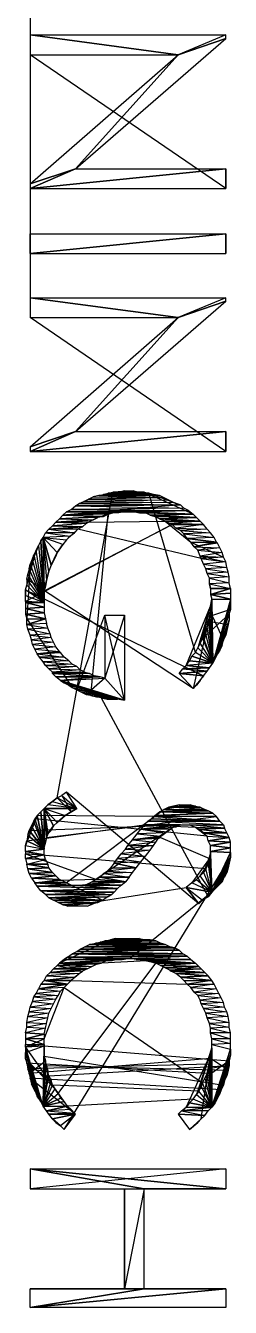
# Model space of a CAD drawing. Header units: metres. Extents: x 0 to 805, y 0 to 1107.
# Drawn here: x 793.4 to 804.6, y 869.9 to 939.8 of the extents above; entities that cross this region are included whole.
import ezdxf

# ---------------------------------------------------------------- set-up
doc = ezdxf.new("R2010")
doc.units = ezdxf.units.M
doc.layers.add('GUIDES', color=8, linetype='Continuous')
doc.layers.add('ROADS', color=7, linetype='Continuous')

msp = doc.modelspace()

# ---------------------------------------------------------------- linework, layer by layer
at = {"layer": 'GUIDES'}
for points in [[(804.347, 939.341), (801.744, 938.262), (793.679, 939.341), (804.347, 939.341)], [(801.744, 938.262), (793.679, 939.341), (793.679, 938.262), (801.744, 938.262)], [(804.347, 939.151), (801.744, 938.262), (796.156, 932.039), (804.347, 939.151)], [(804.347, 939.151), (804.347, 939.341), (801.744, 938.262), (804.347, 939.151)], [(801.744, 938.262), (796.156, 932.039), (793.679, 931.213), (801.744, 938.262)], [(804.347, 930.959), (804.347, 932.039), (793.679, 930.959), (804.347, 930.959)], [(804.347, 932.039), (793.679, 930.959), (796.156, 932.039), (804.347, 932.039)], [(793.679, 930.959), (796.156, 932.039), (793.679, 931.213), (793.679, 930.959)], [(804.347, 927.403), (804.347, 928.483), (793.679, 927.403), (804.347, 927.403)], [(804.347, 928.483), (793.679, 927.403), (793.679, 928.483), (804.347, 928.483)], [(804.347, 924.99), (801.744, 923.911), (793.679, 924.99), (804.347, 924.99)], [(801.744, 923.911), (793.679, 924.99), (793.679, 923.911), (801.744, 923.911)], [(804.347, 924.8), (801.744, 923.911), (796.156, 917.688), (804.347, 924.8)], [(804.347, 924.8), (804.347, 924.99), (801.744, 923.911), (804.347, 924.8)], [(801.744, 923.911), (796.156, 917.688), (793.679, 916.862), (801.744, 923.911)], [(804.347, 916.608), (804.347, 917.688), (793.679, 916.608), (804.347, 916.608)], [(804.347, 917.688), (793.679, 916.608), (796.156, 917.688), (804.347, 917.688)], [(793.679, 916.608), (796.156, 917.688), (793.679, 916.862), (793.679, 916.608)], [(796.854, 914.005), (801.236, 913.941), (796.6, 913.878), (796.854, 914.005)], [(801.236, 913.941), (796.6, 913.878), (801.49, 913.814), (801.236, 913.941)], [(797.108, 914.132), (800.982, 914.068), (796.854, 914.005), (797.108, 914.132)], [(800.982, 914.068), (796.854, 914.005), (801.236, 913.941), (800.982, 914.068)], [(797.426, 914.195), (797.108, 914.132), (800.982, 914.068), (797.426, 914.195)], [(797.68, 914.259), (800.728, 914.195), (797.426, 914.195), (797.68, 914.259)], [(800.728, 914.195), (797.426, 914.195), (800.982, 914.068), (800.728, 914.195)], [(797.934, 914.322), (800.41, 914.259), (797.68, 914.259), (797.934, 914.322)], [(800.41, 914.259), (797.68, 914.259), (800.728, 914.195), (800.41, 914.259)], [(799.902, 914.386), (800.156, 914.322), (797.934, 914.322), (799.902, 914.386)], [(799.585, 914.386), (799.902, 914.386), (797.934, 914.322), (799.585, 914.386)], [(798.188, 914.386), (799.585, 914.386), (797.934, 914.322), (798.188, 914.386)], [(800.156, 914.322), (797.934, 914.322), (800.41, 914.259), (800.156, 914.322)], [(798.505, 914.386), (799.585, 914.386), (798.823, 914.449), (798.505, 914.386)], [(799.585, 914.386), (798.823, 914.449), (799.331, 914.449), (799.585, 914.386)], [(798.188, 913.243), (798.759, 913.306), (795.457, 913.116), (798.188, 913.243)], [(798.759, 913.306), (795.648, 913.306), (795.457, 913.116), (798.759, 913.306)], [(798.188, 913.243), (797.934, 913.179), (795.457, 913.116), (798.188, 913.243)], [(795.902, 913.433), (802.315, 913.37), (795.648, 913.306), (795.902, 913.433)], [(795.648, 913.306), (799.394, 913.306), (802.315, 913.37), (795.648, 913.306)], [(796.156, 913.624), (802.061, 913.497), (795.902, 913.433), (796.156, 913.624)], [(802.061, 913.497), (795.902, 913.433), (802.315, 913.37), (802.061, 913.497)], [(796.346, 913.751), (801.744, 913.687), (796.156, 913.624), (796.346, 913.751)], [(801.871, 913.687), (796.156, 913.624), (802.061, 913.497), (801.871, 913.687)], [(801.744, 913.687), (801.871, 913.687), (796.156, 913.624), (801.744, 913.687)], [(796.6, 913.878), (801.49, 913.814), (796.346, 913.751), (796.6, 913.878)], [(801.49, 913.814), (796.346, 913.751), (801.744, 913.687), (801.49, 913.814)], [(798.505, 913.243), (798.188, 913.243), (798.759, 913.306), (798.505, 913.243)], [(799.394, 913.306), (802.315, 913.37), (802.569, 913.179), (799.394, 913.306)], [(799.648, 913.243), (799.966, 913.243), (799.394, 913.306), (799.648, 913.243)], [(799.966, 913.243), (799.394, 913.306), (802.569, 913.179), (799.966, 913.243)], [(799.966, 913.243), (802.569, 913.179), (800.22, 913.116), (799.966, 913.243)], [(794.695, 912.354), (796.537, 912.481), (794.886, 912.544), (794.695, 912.354)], [(795.076, 912.735), (796.727, 912.671), (794.886, 912.544), (795.076, 912.735)], [(796.727, 912.671), (794.886, 912.544), (796.537, 912.481), (796.727, 912.671)], [(795.267, 912.925), (797.108, 912.862), (795.076, 912.735), (795.267, 912.925)], [(797.108, 912.862), (796.854, 912.735), (795.076, 912.735), (797.108, 912.862)], [(796.854, 912.735), (795.076, 912.735), (796.727, 912.671), (796.854, 912.735)], [(795.267, 912.925), (797.68, 913.052), (795.457, 913.116), (795.267, 912.925)], [(797.362, 912.989), (795.267, 912.925), (797.68, 913.052), (797.362, 912.989)], [(797.362, 912.989), (795.267, 912.925), (797.108, 912.862), (797.362, 912.989)], [(797.934, 913.179), (795.457, 913.116), (797.68, 913.052), (797.934, 913.179)], [(802.76, 912.989), (800.22, 913.116), (802.569, 913.179), (802.76, 912.989)], [(800.474, 913.052), (802.76, 912.989), (800.22, 913.116), (800.474, 913.052)], [(800.474, 913.052), (802.76, 912.989), (800.728, 912.925), (800.474, 913.052)], [(802.76, 912.989), (800.728, 912.925), (802.95, 912.798), (802.76, 912.989)], [(800.728, 912.925), (801.045, 912.798), (802.95, 912.798), (800.728, 912.925)], [(801.045, 912.798), (802.95, 912.798), (801.299, 912.671), (801.045, 912.798)], [(802.95, 912.798), (801.299, 912.671), (803.141, 912.608), (802.95, 912.798)], [(801.299, 912.671), (801.426, 912.608), (803.141, 912.608), (801.299, 912.671)], [(801.426, 912.608), (803.141, 912.608), (801.617, 912.417), (801.426, 912.608)], [(803.141, 912.608), (801.617, 912.417), (803.331, 912.354), (803.141, 912.608)], [(794.441, 908.353), (794.251, 911.719), (794.378, 911.909), (794.441, 908.353)], [(794.505, 912.163), (795.838, 911.973), (794.378, 911.909), (794.505, 912.163)], [(795.838, 911.973), (794.378, 911.909), (795.648, 911.782), (795.838, 911.973)], [(795.648, 911.782), (795.457, 911.528), (794.378, 911.909), (795.648, 911.782)], [(795.457, 911.528), (794.378, 911.909), (795.14, 911.084), (795.457, 911.528)], [(794.378, 911.909), (795.14, 911.084), (794.822, 910.385), (794.378, 911.909)], [(794.822, 910.385), (794.695, 910.068), (794.378, 911.909), (794.822, 910.385)], [(794.695, 910.068), (794.378, 911.909), (794.568, 909.56), (794.695, 910.068)], [(794.378, 911.909), (794.568, 909.56), (794.441, 908.988), (794.378, 911.909)], [(794.378, 911.909), (794.441, 908.988), (794.441, 908.353), (794.378, 911.909)], [(794.695, 912.354), (796.092, 912.163), (794.505, 912.163), (794.695, 912.354)], [(796.092, 912.163), (794.505, 912.163), (795.838, 911.973), (796.092, 912.163)], [(796.283, 912.354), (794.695, 912.354), (796.537, 912.481), (796.283, 912.354)], [(796.283, 912.354), (794.695, 912.354), (796.092, 912.163), (796.283, 912.354)], [(801.617, 912.417), (803.331, 912.354), (801.871, 912.29), (801.617, 912.417)], [(803.331, 912.354), (801.871, 912.29), (803.522, 912.163), (803.331, 912.354)], [(801.871, 912.29), (803.522, 912.163), (802.061, 912.1), (801.871, 912.29)], [(803.522, 912.163), (802.061, 912.1), (803.712, 911.909), (803.522, 912.163)], [(802.061, 912.1), (803.712, 911.909), (802.252, 911.846), (802.061, 912.1)], [(803.712, 911.909), (802.252, 911.846), (803.839, 911.655), (803.712, 911.909)], [(802.252, 911.846), (802.442, 911.655), (803.839, 911.655), (802.252, 911.846)], [(793.87, 910.957), (794.441, 908.353), (793.997, 911.211), (793.87, 910.957)], [(794.441, 908.353), (793.997, 911.211), (794.124, 911.465), (794.441, 908.353)], [(794.124, 911.465), (794.441, 908.353), (794.251, 911.719), (794.124, 911.465)], [(795.457, 911.528), (795.33, 911.338), (795.14, 911.084), (795.457, 911.528)], [(802.442, 911.655), (803.839, 911.655), (802.633, 911.401), (802.442, 911.655)], [(803.839, 911.655), (803.903, 911.592), (802.633, 911.401), (803.839, 911.655)], [(803.903, 911.592), (802.633, 911.401), (804.03, 911.338), (803.903, 911.592)], [(802.633, 911.401), (804.03, 911.338), (802.823, 911.211), (802.633, 911.401)], [(804.03, 911.338), (802.823, 911.211), (804.157, 911.084), (804.03, 911.338)], [(802.823, 911.211), (804.157, 911.084), (802.95, 910.893), (802.823, 911.211)], [(794.441, 908.353), (793.616, 910.195), (793.679, 910.449), (794.441, 908.353)], [(793.679, 910.449), (794.441, 908.353), (793.806, 910.703), (793.679, 910.449)], [(794.441, 908.353), (793.806, 910.703), (793.87, 910.957), (794.441, 908.353)], [(795.14, 911.084), (795.076, 910.893), (794.822, 910.385), (795.14, 911.084)], [(795.076, 910.893), (794.949, 910.639), (794.822, 910.385), (795.076, 910.893)], [(804.157, 911.084), (802.95, 910.893), (804.22, 910.83), (804.157, 911.084)], [(802.95, 910.893), (804.22, 910.83), (803.014, 910.766), (802.95, 910.893)], [(804.22, 910.83), (803.014, 910.766), (804.347, 910.576), (804.22, 910.83)], [(803.014, 910.766), (804.347, 910.576), (803.141, 910.449), (803.014, 910.766)], [(804.347, 910.576), (803.141, 910.449), (804.411, 910.258), (804.347, 910.576)], [(803.141, 910.449), (804.411, 910.258), (803.268, 910.195), (803.141, 910.449)], [(794.441, 908.353), (793.489, 909.623), (793.552, 909.877), (794.441, 908.353)], [(793.552, 909.877), (794.441, 908.353), (793.616, 910.195), (793.552, 909.877)], [(804.411, 910.258), (803.268, 910.195), (804.474, 910.004), (804.411, 910.258)], [(803.268, 910.195), (804.474, 910.004), (803.331, 909.941), (803.268, 910.195)], [(804.474, 910.004), (803.331, 909.941), (804.538, 909.75), (804.474, 910.004)], [(803.331, 909.941), (804.538, 909.75), (803.458, 909.687), (803.331, 909.941)], [(804.538, 909.75), (803.458, 909.687), (804.538, 909.433), (804.538, 909.75)], [(794.441, 908.353), (793.425, 909.052), (793.489, 909.306), (794.441, 908.353)], [(793.425, 908.734), (794.441, 908.353), (793.425, 909.052), (793.425, 908.734)], [(793.489, 909.306), (794.441, 908.353), (793.489, 909.623), (793.489, 909.306)], [(794.568, 909.56), (794.505, 909.242), (794.441, 908.988), (794.568, 909.56)], [(803.458, 909.687), (804.538, 909.433), (803.458, 909.369), (803.458, 909.687)], [(804.538, 909.433), (803.458, 909.369), (804.601, 909.115), (804.538, 909.433)], [(804.601, 909.115), (803.522, 909.115), (803.458, 909.369), (804.601, 909.115)], [(804.601, 908.861), (803.522, 908.798), (804.601, 909.115), (804.601, 908.861)], [(803.522, 908.798), (804.601, 909.115), (803.522, 909.115), (803.522, 908.798)], [(794.441, 908.353), (793.425, 908.417), (793.425, 908.734), (794.441, 908.353)], [(793.425, 908.353), (794.441, 908.353), (793.425, 908.417), (793.425, 908.353)], [(793.425, 908.036), (794.441, 908.099), (793.425, 908.353), (793.425, 908.036)], [(794.441, 908.099), (793.425, 908.353), (794.441, 908.353), (794.441, 908.099)], [(804.601, 908.544), (803.522, 908.798), (804.601, 908.861), (804.601, 908.544)], [(803.585, 908.544), (804.601, 908.544), (803.522, 908.798), (803.585, 908.544)], [(803.649, 905.051), (803.522, 908.163), (803.585, 908.417), (803.649, 905.051)], [(803.585, 908.544), (803.585, 908.417), (803.649, 905.051), (803.585, 908.544)], [(803.585, 908.544), (804.601, 908.544), (803.649, 905.051), (803.585, 908.544)], [(803.649, 905.051), (804.601, 908.29), (804.601, 908.544), (803.649, 905.051)], [(794.441, 907.782), (793.425, 908.036), (794.441, 908.099), (794.441, 907.782)], [(793.425, 907.718), (794.441, 907.782), (793.425, 908.036), (793.425, 907.718)], [(794.505, 907.464), (793.425, 907.718), (794.441, 907.782), (794.505, 907.464)], [(793.489, 907.464), (794.505, 907.464), (793.425, 907.718), (793.489, 907.464)], [(797.743, 904.226), (798.823, 903.019), (797.743, 907.655), (797.743, 904.226)], [(798.823, 903.019), (797.743, 907.655), (798.823, 907.655), (798.823, 903.019)], [(803.649, 905.051), (803.458, 907.591), (803.522, 907.845), (803.649, 905.051)], [(803.522, 907.845), (803.649, 905.051), (803.522, 908.163), (803.522, 907.845)], [(804.601, 907.972), (803.649, 905.051), (804.601, 908.29), (804.601, 907.972)], [(803.649, 905.051), (804.538, 907.718), (804.601, 907.972), (803.649, 905.051)], [(804.538, 907.401), (803.649, 905.051), (804.538, 907.718), (804.538, 907.401)], [(794.505, 907.464), (794.568, 907.21), (793.489, 907.147), (794.505, 907.464)], [(793.489, 907.464), (794.505, 907.464), (793.489, 907.147), (793.489, 907.464)], [(794.568, 907.21), (793.489, 907.147), (794.632, 906.956), (794.568, 907.21)], [(793.489, 907.147), (794.632, 906.956), (793.552, 906.893), (793.489, 907.147)], [(794.632, 906.956), (793.552, 906.893), (794.759, 906.639), (794.632, 906.956)], [(803.204, 906.766), (803.649, 905.051), (803.331, 907.02), (803.204, 906.766)], [(803.649, 905.051), (803.331, 907.02), (803.395, 907.337), (803.649, 905.051)], [(803.395, 907.337), (803.649, 905.051), (803.458, 907.591), (803.395, 907.337)], [(803.649, 905.051), (804.474, 907.147), (804.538, 907.401), (803.649, 905.051)], [(804.411, 906.829), (803.649, 905.051), (804.474, 907.147), (804.411, 906.829)], [(793.552, 906.893), (794.759, 906.639), (793.679, 906.575), (793.552, 906.893)], [(794.759, 906.639), (793.679, 906.575), (794.822, 906.448), (794.759, 906.639)], [(793.679, 906.575), (794.822, 906.448), (793.743, 906.321), (793.679, 906.575)], [(794.822, 906.448), (793.743, 906.321), (794.949, 906.194), (794.822, 906.448)], [(793.743, 906.321), (794.949, 906.194), (793.806, 906.067), (793.743, 906.321)], [(803.649, 905.051), (802.95, 906.131), (803.077, 906.385), (803.649, 905.051)], [(803.077, 906.385), (803.649, 905.051), (803.141, 906.448), (803.077, 906.385)], [(803.649, 905.051), (803.141, 906.448), (803.204, 906.766), (803.649, 905.051)], [(804.22, 906.321), (804.411, 906.829), (803.649, 905.051), (804.22, 906.321)], [(804.22, 906.321), (803.903, 905.559), (803.649, 905.051), (804.22, 906.321)], [(803.903, 905.559), (804.157, 906.004), (804.22, 906.321), (803.903, 905.559)], [(804.347, 906.575), (804.22, 906.321), (804.411, 906.829), (804.347, 906.575)], [(794.949, 906.194), (793.806, 906.067), (795.076, 905.94), (794.949, 906.194)], [(793.806, 906.067), (795.076, 905.94), (793.933, 905.813), (793.806, 906.067)], [(795.076, 905.94), (793.933, 905.813), (795.267, 905.686), (795.076, 905.94)], [(793.933, 905.813), (795.267, 905.686), (794.06, 905.559), (793.933, 905.813)], [(795.267, 905.686), (795.33, 905.623), (794.06, 905.559), (795.267, 905.686)], [(795.33, 905.623), (794.06, 905.559), (795.521, 905.369), (795.33, 905.623)], [(794.06, 905.559), (795.521, 905.369), (794.187, 905.369), (794.06, 905.559)], [(802.506, 905.432), (803.649, 905.051), (802.696, 905.623), (802.506, 905.432)], [(803.649, 905.051), (802.696, 905.623), (802.823, 905.877), (803.649, 905.051)], [(802.823, 905.877), (803.649, 905.051), (802.95, 906.131), (802.823, 905.877)], [(803.903, 905.559), (803.776, 905.305), (803.649, 905.051), (803.903, 905.559)], [(804.03, 905.75), (803.903, 905.559), (804.157, 906.004), (804.03, 905.75)], [(795.521, 905.369), (794.187, 905.369), (795.775, 905.178), (795.521, 905.369)], [(794.187, 905.369), (795.775, 905.178), (794.378, 905.115), (794.187, 905.369)], [(795.775, 905.178), (794.378, 905.115), (795.965, 904.988), (795.775, 905.178)], [(794.378, 905.115), (795.965, 904.988), (794.505, 904.924), (794.378, 905.115)], [(795.965, 904.988), (794.505, 904.924), (796.219, 904.861), (795.965, 904.988)], [(794.505, 904.924), (796.219, 904.861), (794.695, 904.734), (794.505, 904.924)], [(796.219, 904.861), (794.695, 904.734), (796.41, 904.67), (796.219, 904.861)], [(802.188, 904.924), (803.458, 904.797), (801.998, 904.734), (802.188, 904.924)], [(802.379, 905.178), (803.649, 905.051), (802.188, 904.924), (802.379, 905.178)], [(803.649, 905.051), (802.188, 904.924), (803.458, 904.797), (803.649, 905.051)], [(802.506, 905.432), (802.379, 905.178), (803.649, 905.051), (802.506, 905.432)], [(794.695, 904.734), (796.41, 904.67), (794.886, 904.543), (794.695, 904.734)], [(796.41, 904.67), (794.886, 904.543), (796.664, 904.543), (796.41, 904.67)], [(796.664, 904.543), (796.918, 904.48), (794.886, 904.48), (796.664, 904.543)], [(794.886, 904.543), (796.664, 904.543), (794.886, 904.48), (794.886, 904.543)], [(796.918, 904.48), (794.886, 904.48), (797.172, 904.353), (796.918, 904.48)], [(794.886, 904.48), (797.172, 904.353), (795.076, 904.289), (794.886, 904.48)], [(797.172, 904.353), (795.076, 904.289), (797.489, 904.289), (797.172, 904.353)], [(795.076, 904.289), (797.489, 904.289), (795.33, 904.099), (795.076, 904.289)], [(795.33, 904.099), (797.743, 904.226), (797.489, 904.289), (795.33, 904.099)], [(798.823, 903.019), (795.33, 904.099), (797.743, 904.226), (798.823, 903.019)], [(801.998, 904.734), (803.331, 904.607), (801.807, 904.48), (801.998, 904.734)], [(803.331, 904.607), (801.807, 904.48), (803.141, 904.353), (803.331, 904.607)], [(801.807, 904.48), (803.141, 904.353), (802.569, 903.654), (801.807, 904.48)], [(803.458, 904.797), (801.998, 904.734), (803.331, 904.607), (803.458, 904.797)], [(802.569, 903.654), (802.95, 904.099), (803.141, 904.353), (802.569, 903.654)], [(795.521, 903.972), (798.823, 903.019), (795.33, 904.099), (795.521, 903.972)], [(798.823, 903.019), (795.775, 903.845), (795.521, 903.972), (798.823, 903.019)], [(795.965, 903.718), (798.823, 903.019), (795.775, 903.845), (795.965, 903.718)], [(798.823, 903.019), (796.219, 903.591), (795.965, 903.718), (798.823, 903.019)], [(796.473, 903.464), (798.823, 903.019), (796.219, 903.591), (796.473, 903.464)], [(796.727, 903.337), (798.442, 903.083), (796.473, 903.464), (796.727, 903.337)], [(798.442, 903.083), (796.473, 903.464), (798.823, 903.019), (798.442, 903.083)], [(802.76, 903.845), (802.569, 903.654), (802.95, 904.099), (802.76, 903.845)], [(798.442, 903.083), (796.981, 903.273), (796.727, 903.337), (798.442, 903.083)], [(797.299, 903.21), (798.442, 903.083), (796.981, 903.273), (797.299, 903.21)], [(798.442, 903.083), (797.553, 903.146), (797.299, 903.21), (798.442, 903.083)], [(797.87, 903.083), (798.442, 903.083), (797.553, 903.146), (797.87, 903.083)], [(796.219, 897.114), (795.14, 897.685), (795.394, 897.812), (796.219, 897.114)], [(795.648, 898.003), (795.394, 897.812), (796.219, 897.114), (795.648, 898.003)], [(794.441, 897.114), (794.251, 896.923), (794.441, 894.891), (794.441, 897.114)], [(794.441, 897.114), (796.219, 897.114), (794.632, 897.304), (794.441, 897.114)], [(795.584, 896.733), (796.219, 897.114), (794.441, 897.114), (795.584, 896.733)], [(795.584, 896.733), (795.14, 896.352), (794.441, 897.114), (795.584, 896.733)], [(795.14, 896.352), (794.441, 897.114), (794.949, 896.161), (795.14, 896.352)], [(794.441, 897.114), (794.949, 896.161), (794.632, 895.717), (794.441, 897.114)], [(794.632, 895.717), (794.568, 895.526), (794.441, 897.114), (794.632, 895.717)], [(794.568, 895.526), (794.441, 897.114), (794.441, 895.018), (794.568, 895.526)], [(796.219, 897.114), (794.632, 897.304), (794.886, 897.495), (796.219, 897.114)], [(794.886, 897.495), (796.219, 897.114), (795.14, 897.685), (794.886, 897.495)], [(795.902, 896.923), (795.584, 896.733), (796.219, 897.114), (795.902, 896.923)], [(800.982, 897.05), (803.204, 897.05), (801.236, 897.177), (800.982, 897.05)], [(801.236, 897.177), (802.95, 897.177), (801.49, 897.241), (801.236, 897.177)], [(803.204, 897.05), (801.236, 897.177), (802.95, 897.177), (803.204, 897.05)], [(801.49, 897.241), (802.696, 897.241), (801.807, 897.304), (801.49, 897.241)], [(802.95, 897.177), (801.49, 897.241), (802.696, 897.241), (802.95, 897.177)], [(802.696, 897.241), (801.807, 897.304), (802.442, 897.304), (802.696, 897.241)], [(793.743, 896.161), (794.441, 894.891), (793.87, 896.415), (793.743, 896.161)], [(794.441, 894.891), (793.87, 896.415), (793.933, 896.542), (794.441, 894.891)], [(794.06, 896.733), (793.933, 896.542), (794.441, 894.891), (794.06, 896.733)], [(794.251, 896.923), (794.06, 896.733), (794.441, 894.891), (794.251, 896.923)], [(795.584, 896.733), (795.394, 896.542), (795.14, 896.352), (795.584, 896.733)], [(799.902, 896.225), (804.22, 896.225), (800.093, 896.415), (799.902, 896.225)], [(800.283, 896.542), (804.03, 896.415), (800.093, 896.415), (800.283, 896.542)], [(804.22, 896.225), (800.093, 896.415), (804.03, 896.415), (804.22, 896.225)], [(800.41, 896.669), (800.283, 896.542), (804.03, 896.415), (800.41, 896.669)], [(800.474, 896.733), (803.839, 896.669), (800.41, 896.669), (800.474, 896.733)], [(803.839, 896.669), (800.41, 896.669), (804.03, 896.415), (803.839, 896.669)], [(800.728, 896.923), (803.649, 896.86), (800.474, 896.733), (800.728, 896.923)], [(803.649, 896.86), (800.474, 896.733), (803.839, 896.669), (803.649, 896.86)], [(803.204, 897.05), (803.395, 896.987), (800.728, 896.923), (803.204, 897.05)], [(800.982, 897.05), (803.204, 897.05), (800.728, 896.923), (800.982, 897.05)], [(803.395, 896.987), (800.728, 896.923), (803.649, 896.86), (803.395, 896.987)], [(793.616, 895.907), (793.552, 895.653), (794.441, 894.891), (793.616, 895.907)], [(793.743, 896.161), (793.616, 895.907), (794.441, 894.891), (793.743, 896.161)], [(794.949, 896.161), (794.822, 895.907), (794.632, 895.717), (794.949, 896.161)], [(799.521, 895.717), (800.791, 895.59), (799.267, 895.399), (799.521, 895.717)], [(799.712, 895.971), (801.045, 895.78), (799.521, 895.717), (799.712, 895.971)], [(801.045, 895.78), (799.521, 895.717), (800.791, 895.59), (801.045, 895.78)], [(801.49, 896.098), (801.871, 896.225), (799.712, 895.971), (801.49, 896.098)], [(801.871, 896.225), (799.902, 896.225), (799.712, 895.971), (801.871, 896.225)], [(801.49, 896.098), (801.299, 895.971), (799.712, 895.971), (801.49, 896.098)], [(801.299, 895.971), (799.712, 895.971), (801.045, 895.78), (801.299, 895.971)], [(801.617, 896.098), (801.49, 896.098), (801.871, 896.225), (801.617, 896.098)], [(802.696, 896.098), (804.284, 896.034), (802.379, 896.225), (802.696, 896.098)], [(804.284, 896.034), (802.379, 896.225), (804.22, 896.225), (804.284, 896.034)], [(802.696, 896.098), (804.284, 896.034), (802.887, 895.971), (802.696, 896.098)], [(804.284, 896.034), (802.887, 895.971), (804.411, 895.78), (804.284, 896.034)], [(802.887, 895.971), (804.411, 895.78), (803.141, 895.78), (802.887, 895.971)], [(803.141, 895.78), (803.331, 895.59), (804.538, 895.526), (803.141, 895.78)], [(804.411, 895.78), (803.141, 895.78), (804.538, 895.526), (804.411, 895.78)], [(793.489, 895.336), (793.425, 895.082), (794.441, 894.891), (793.489, 895.336)], [(793.425, 895.082), (794.441, 894.891), (793.425, 894.764), (793.425, 895.082)], [(793.552, 895.653), (793.489, 895.336), (794.441, 894.891), (793.552, 895.653)], [(794.568, 895.526), (794.505, 895.272), (794.441, 895.018), (794.568, 895.526)], [(800.41, 895.082), (798.886, 894.891), (800.22, 894.828), (800.41, 895.082)], [(799.013, 895.082), (800.41, 895.082), (798.886, 894.891), (799.013, 895.082)], [(799.267, 895.399), (800.537, 895.272), (799.013, 895.082), (799.267, 895.399)], [(800.537, 895.272), (799.013, 895.082), (800.41, 895.082), (800.537, 895.272)], [(800.791, 895.59), (800.791, 895.526), (799.267, 895.399), (800.791, 895.59)], [(800.791, 895.526), (800.664, 895.463), (799.267, 895.399), (800.791, 895.526)], [(800.664, 895.463), (799.267, 895.399), (800.537, 895.272), (800.664, 895.463)], [(803.331, 895.59), (804.538, 895.526), (803.395, 895.336), (803.331, 895.59)], [(804.538, 895.526), (803.395, 895.336), (804.601, 895.272), (804.538, 895.526)], [(803.395, 895.336), (804.601, 895.272), (803.522, 895.082), (803.395, 895.336)], [(804.601, 895.272), (803.522, 895.082), (804.601, 894.955), (804.601, 895.272)], [(803.522, 895.082), (804.601, 894.955), (803.522, 894.764), (803.522, 895.082)], [(794.441, 894.891), (793.425, 894.764), (794.441, 894.574), (794.441, 894.891)], [(793.425, 894.764), (793.425, 894.637), (794.441, 894.574), (793.425, 894.764)], [(793.425, 894.637), (794.441, 894.574), (793.425, 894.383), (793.425, 894.637)], [(794.441, 894.574), (793.425, 894.383), (794.505, 894.32), (794.441, 894.574)], [(793.489, 894.066), (794.505, 894.32), (793.425, 894.383), (793.489, 894.066)], [(794.632, 894.066), (793.489, 894.066), (794.505, 894.32), (794.632, 894.066)], [(798.442, 894.383), (799.712, 894.193), (798.251, 894.129), (798.442, 894.383)], [(798.632, 894.637), (799.966, 894.51), (798.442, 894.383), (798.632, 894.637)], [(799.966, 894.51), (798.442, 894.383), (799.712, 894.193), (799.966, 894.51)], [(798.886, 894.891), (800.22, 894.828), (798.632, 894.637), (798.886, 894.891)], [(800.22, 894.828), (798.632, 894.637), (799.966, 894.51), (800.22, 894.828)], [(803.395, 894.066), (803.585, 892.542), (803.458, 894.383), (803.395, 894.066)], [(803.585, 892.542), (803.458, 894.383), (803.522, 894.637), (803.585, 892.542)], [(804.601, 894.955), (803.522, 894.764), (804.601, 894.701), (804.601, 894.955)], [(803.522, 894.764), (803.522, 894.637), (803.585, 892.542), (803.522, 894.764)], [(803.522, 894.764), (804.601, 894.701), (803.585, 892.542), (803.522, 894.764)], [(804.601, 894.701), (804.601, 894.447), (803.585, 892.542), (804.601, 894.701)], [(804.601, 894.447), (804.538, 894.129), (803.585, 892.542), (804.601, 894.447)], [(794.632, 894.066), (793.489, 894.066), (794.695, 893.875), (794.632, 894.066)], [(793.489, 894.066), (794.695, 893.875), (793.552, 893.812), (793.489, 894.066)], [(794.695, 893.875), (793.552, 893.812), (794.886, 893.621), (794.695, 893.875)], [(793.552, 893.812), (794.886, 893.621), (793.616, 893.558), (793.552, 893.812)], [(794.886, 893.621), (793.616, 893.558), (795.076, 893.431), (794.886, 893.621)], [(797.87, 893.685), (799.267, 893.621), (797.68, 893.558), (797.87, 893.685)], [(799.267, 893.621), (797.68, 893.558), (799.077, 893.367), (799.267, 893.621)], [(798.061, 893.875), (799.458, 893.875), (797.87, 893.685), (798.061, 893.875)], [(799.458, 893.875), (797.87, 893.685), (799.267, 893.621), (799.458, 893.875)], [(798.251, 894.129), (798.061, 893.875), (799.458, 893.875), (798.251, 894.129)], [(799.712, 894.193), (798.251, 894.129), (799.458, 893.875), (799.712, 894.193)], [(803.585, 892.542), (802.95, 893.431), (803.141, 893.621), (803.585, 892.542)], [(803.141, 893.621), (803.585, 892.542), (803.268, 893.812), (803.141, 893.621)], [(803.585, 892.542), (803.268, 893.812), (803.395, 894.066), (803.585, 892.542)], [(804.538, 894.129), (804.474, 893.875), (803.585, 892.542), (804.538, 894.129)], [(804.474, 893.875), (804.411, 893.621), (803.585, 892.542), (804.474, 893.875)], [(804.22, 893.304), (804.411, 893.621), (803.585, 892.542), (804.22, 893.304)], [(804.284, 893.367), (804.22, 893.304), (804.411, 893.621), (804.284, 893.367)], [(793.616, 893.558), (795.076, 893.431), (793.743, 893.304), (793.616, 893.558)], [(795.076, 893.431), (793.743, 893.304), (795.267, 893.24), (795.076, 893.431)], [(793.933, 893.05), (795.267, 893.24), (793.743, 893.304), (793.933, 893.05)], [(795.394, 893.177), (793.933, 893.05), (795.267, 893.24), (795.394, 893.177)], [(795.394, 893.177), (795.648, 893.05), (793.933, 893.05), (795.394, 893.177)], [(795.648, 893.05), (793.933, 893.05), (795.902, 892.923), (795.648, 893.05)], [(793.933, 893.05), (795.902, 892.923), (794.06, 892.859), (793.933, 893.05)], [(795.902, 892.923), (794.06, 892.859), (798.442, 892.732), (795.902, 892.923)], [(798.442, 892.732), (795.902, 892.923), (796.537, 892.923), (798.442, 892.732)], [(796.791, 892.986), (798.632, 892.923), (796.537, 892.923), (796.791, 892.986)], [(798.632, 892.923), (796.537, 892.923), (798.442, 892.732), (798.632, 892.923)], [(798.886, 893.113), (796.791, 892.986), (798.632, 892.923), (798.886, 893.113)], [(797.045, 893.113), (798.886, 893.113), (796.791, 892.986), (797.045, 893.113)], [(797.299, 893.24), (797.045, 893.113), (798.886, 893.113), (797.299, 893.24)], [(797.299, 893.24), (798.886, 893.113), (797.489, 893.367), (797.299, 893.24)], [(797.68, 893.558), (799.077, 893.367), (797.489, 893.367), (797.68, 893.558)], [(798.886, 893.113), (797.489, 893.367), (799.077, 893.367), (798.886, 893.113)], [(802.188, 892.796), (803.585, 892.542), (802.506, 893.05), (802.188, 892.796)], [(803.585, 892.542), (802.506, 893.05), (802.76, 893.24), (803.585, 892.542)], [(802.76, 893.24), (803.585, 892.542), (802.95, 893.431), (802.76, 893.24)], [(804.22, 893.304), (804.157, 893.113), (803.585, 892.542), (804.22, 893.304)], [(804.157, 893.113), (803.966, 892.923), (803.585, 892.542), (804.157, 893.113)], [(794.06, 892.859), (798.442, 892.732), (794.251, 892.605), (794.06, 892.859)], [(798.442, 892.732), (794.251, 892.605), (798.251, 892.542), (798.442, 892.732)], [(794.251, 892.605), (798.251, 892.542), (794.505, 892.415), (794.251, 892.605)], [(798.251, 892.542), (794.505, 892.415), (798.124, 892.415), (798.251, 892.542)], [(798.124, 892.415), (794.695, 892.224), (794.505, 892.415), (798.124, 892.415)], [(797.87, 892.288), (798.124, 892.415), (794.695, 892.224), (797.87, 892.288)], [(797.87, 892.288), (794.695, 892.224), (797.616, 892.097), (797.87, 892.288)], [(794.695, 892.224), (794.949, 892.097), (797.616, 892.097), (794.695, 892.224)], [(797.934, 892.288), (797.87, 892.288), (798.124, 892.415), (797.934, 892.288)], [(803.077, 892.097), (803.585, 892.542), (802.188, 892.796), (803.077, 892.097)], [(802.188, 892.796), (803.077, 892.097), (802.887, 891.907), (802.188, 892.796)], [(803.395, 892.288), (803.077, 892.097), (803.585, 892.542), (803.395, 892.288)], [(794.949, 892.097), (797.616, 892.097), (795.203, 891.97), (794.949, 892.097)], [(797.616, 892.097), (795.203, 891.97), (797.362, 891.97), (797.616, 892.097)], [(795.203, 891.97), (797.362, 891.97), (795.457, 891.843), (795.203, 891.97)], [(797.362, 891.97), (797.108, 891.907), (795.457, 891.843), (797.362, 891.97)], [(797.108, 891.907), (795.457, 891.843), (796.791, 891.78), (797.108, 891.907)], [(795.457, 891.843), (796.791, 891.78), (795.711, 891.78), (795.457, 891.843)], [(796.41, 889.43), (801.807, 889.367), (796.219, 889.303), (796.41, 889.43)], [(796.664, 889.557), (801.553, 889.494), (796.41, 889.43), (796.664, 889.557)], [(801.553, 889.494), (796.41, 889.43), (801.807, 889.367), (801.553, 889.494)], [(796.918, 889.684), (801.299, 889.557), (796.664, 889.557), (796.918, 889.684)], [(801.299, 889.557), (796.664, 889.557), (801.553, 889.494), (801.299, 889.557)], [(797.235, 889.748), (801.045, 889.684), (796.918, 889.684), (797.235, 889.748)], [(801.045, 889.684), (796.918, 889.684), (801.299, 889.557), (801.045, 889.684)], [(797.489, 889.811), (800.791, 889.748), (797.235, 889.748), (797.489, 889.811)], [(800.791, 889.748), (797.235, 889.748), (801.045, 889.684), (800.791, 889.748)], [(797.743, 889.875), (800.537, 889.875), (797.489, 889.811), (797.743, 889.875)], [(800.537, 889.875), (797.489, 889.811), (800.791, 889.748), (800.537, 889.875)], [(800.22, 889.938), (797.743, 889.875), (800.537, 889.875), (800.22, 889.938)], [(799.966, 889.938), (800.22, 889.938), (797.743, 889.875), (799.966, 889.938)], [(798.061, 889.938), (799.966, 889.938), (797.743, 889.875), (798.061, 889.938)], [(798.315, 890.002), (798.061, 889.938), (799.966, 889.938), (798.315, 890.002)], [(799.966, 889.938), (798.315, 890.002), (799.648, 890.002), (799.966, 889.938)], [(797.807, 888.795), (798.378, 888.859), (795.267, 888.668), (797.807, 888.795)], [(798.378, 888.859), (795.521, 888.859), (795.267, 888.668), (798.378, 888.859)], [(797.807, 888.795), (795.267, 888.668), (797.553, 888.668), (797.807, 888.795)], [(799.013, 888.922), (795.711, 888.986), (795.521, 888.859), (799.013, 888.922)], [(799.013, 888.922), (795.521, 888.859), (798.696, 888.859), (799.013, 888.922)], [(795.965, 889.176), (802.252, 889.049), (795.711, 888.986), (795.965, 889.176)], [(795.711, 888.986), (799.14, 888.922), (802.252, 889.049), (795.711, 888.986)], [(799.14, 888.922), (799.013, 888.922), (795.711, 888.986), (799.14, 888.922)], [(796.219, 889.303), (801.998, 889.176), (795.965, 889.176), (796.219, 889.303)], [(801.998, 889.176), (795.965, 889.176), (802.252, 889.049), (801.998, 889.176)], [(801.807, 889.367), (796.219, 889.303), (801.998, 889.176), (801.807, 889.367)], [(798.124, 888.795), (797.807, 888.795), (798.378, 888.859), (798.124, 888.795)], [(799.14, 888.922), (802.252, 889.049), (802.442, 888.859), (799.14, 888.922)], [(799.14, 888.922), (802.442, 888.859), (799.458, 888.859), (799.14, 888.922)], [(802.696, 888.668), (800.029, 888.795), (799.712, 888.859), (802.696, 888.668)], [(799.712, 888.859), (802.442, 888.859), (802.696, 888.668), (799.712, 888.859)], [(800.283, 888.732), (802.696, 888.668), (800.029, 888.795), (800.283, 888.732)], [(800.283, 888.732), (800.537, 888.668), (802.696, 888.668), (800.283, 888.732)], [(794.759, 888.16), (796.346, 888.097), (794.568, 887.97), (794.759, 888.16)], [(796.346, 888.097), (794.568, 887.97), (796.092, 887.906), (796.346, 888.097)], [(796.537, 888.224), (794.759, 888.16), (796.791, 888.351), (796.537, 888.224)], [(794.759, 888.16), (796.791, 888.351), (794.949, 888.351), (794.759, 888.16)], [(796.537, 888.224), (794.759, 888.16), (796.346, 888.097), (796.537, 888.224)], [(795.14, 888.541), (797.045, 888.478), (794.949, 888.351), (795.14, 888.541)], [(797.045, 888.478), (794.949, 888.351), (796.791, 888.351), (797.045, 888.478)], [(797.553, 888.668), (797.299, 888.605), (795.14, 888.541), (797.553, 888.668)], [(795.267, 888.668), (797.553, 888.668), (795.14, 888.541), (795.267, 888.668)], [(797.299, 888.605), (795.14, 888.541), (797.045, 888.478), (797.299, 888.605)], [(800.537, 888.668), (802.696, 888.668), (800.791, 888.541), (800.537, 888.668)], [(802.696, 888.668), (800.791, 888.541), (802.887, 888.478), (802.696, 888.668)], [(800.791, 888.541), (802.887, 888.478), (801.045, 888.414), (800.791, 888.541)], [(802.887, 888.478), (801.045, 888.414), (803.014, 888.351), (802.887, 888.478)], [(801.045, 888.414), (803.014, 888.351), (801.299, 888.287), (801.045, 888.414)], [(803.204, 888.16), (801.299, 888.287), (803.014, 888.351), (803.204, 888.16)], [(801.363, 888.224), (803.204, 888.16), (801.299, 888.287), (801.363, 888.224)], [(801.363, 888.224), (803.204, 888.16), (801.617, 888.097), (801.363, 888.224)], [(803.204, 888.16), (801.617, 888.097), (803.395, 887.97), (803.204, 888.16)], [(801.617, 888.097), (803.395, 887.97), (801.871, 887.906), (801.617, 888.097)], [(795.521, 887.335), (794.124, 887.271), (795.711, 887.525), (795.521, 887.335)], [(794.124, 887.271), (795.711, 887.525), (794.251, 887.525), (794.124, 887.271)], [(795.521, 887.335), (794.124, 887.271), (795.33, 887.144), (795.521, 887.335)], [(794.251, 887.525), (795.711, 887.525), (794.441, 887.716), (794.251, 887.525)], [(794.568, 887.97), (796.092, 887.906), (794.441, 887.716), (794.568, 887.97)], [(796.092, 887.906), (795.902, 887.716), (794.441, 887.716), (796.092, 887.906)], [(795.711, 887.525), (794.441, 887.716), (795.902, 887.716), (795.711, 887.525)], [(803.395, 887.97), (801.871, 887.906), (803.585, 887.716), (803.395, 887.97)], [(801.871, 887.906), (802.061, 887.716), (803.585, 887.716), (801.871, 887.906)], [(802.061, 887.716), (803.585, 887.716), (802.252, 887.525), (802.061, 887.716)], [(803.585, 887.716), (802.252, 887.525), (803.712, 887.525), (803.585, 887.716)], [(802.252, 887.525), (803.712, 887.525), (802.442, 887.335), (802.252, 887.525)], [(803.712, 887.525), (802.442, 887.335), (803.839, 887.271), (803.712, 887.525)], [(802.442, 887.335), (803.839, 887.271), (802.633, 887.081), (802.442, 887.335)], [(793.87, 886.827), (795.076, 886.7), (793.806, 886.573), (793.87, 886.827)], [(795.076, 886.7), (793.806, 886.573), (794.949, 886.446), (795.076, 886.7)], [(793.997, 887.017), (795.203, 886.89), (793.87, 886.827), (793.997, 887.017)], [(795.203, 886.89), (793.87, 886.827), (795.076, 886.7), (795.203, 886.89)], [(794.124, 887.271), (795.33, 887.144), (793.997, 887.017), (794.124, 887.271)], [(795.33, 887.144), (793.997, 887.017), (795.203, 886.89), (795.33, 887.144)], [(803.839, 887.271), (802.633, 887.081), (803.966, 887.017), (803.839, 887.271)], [(802.633, 887.081), (803.966, 887.017), (802.823, 886.89), (802.633, 887.081)], [(803.966, 887.017), (802.823, 886.89), (804.093, 886.763), (803.966, 887.017)], [(802.823, 886.89), (804.093, 886.763), (802.95, 886.636), (802.823, 886.89)], [(804.093, 886.763), (802.95, 886.636), (804.22, 886.509), (804.093, 886.763)], [(802.95, 886.636), (804.22, 886.509), (803.014, 886.446), (802.95, 886.636)], [(793.616, 886.001), (794.695, 885.938), (793.552, 885.747), (793.616, 886.001)], [(794.695, 885.938), (793.552, 885.747), (794.632, 885.684), (794.695, 885.938)], [(793.679, 886.255), (794.822, 886.192), (793.616, 886.001), (793.679, 886.255)], [(794.822, 886.192), (793.616, 886.001), (794.695, 885.938), (794.822, 886.192)], [(793.806, 886.573), (794.949, 886.446), (793.679, 886.255), (793.806, 886.573)], [(794.949, 886.446), (793.679, 886.255), (794.822, 886.192), (794.949, 886.446)], [(804.22, 886.509), (803.014, 886.446), (804.284, 886.255), (804.22, 886.509)], [(803.014, 886.446), (804.284, 886.255), (803.141, 886.192), (803.014, 886.446)], [(804.284, 886.255), (803.141, 886.192), (804.411, 886.001), (804.284, 886.255)], [(803.141, 886.192), (804.411, 886.001), (803.268, 885.938), (803.141, 886.192)], [(804.411, 886.001), (803.268, 885.938), (804.474, 885.747), (804.411, 886.001)], [(803.268, 885.938), (804.474, 885.747), (803.331, 885.684), (803.268, 885.938)], [(793.552, 885.747), (794.632, 885.684), (793.489, 885.43), (793.552, 885.747)], [(794.632, 885.684), (793.489, 885.43), (794.568, 885.366), (794.632, 885.684)], [(793.489, 885.43), (794.568, 885.366), (793.489, 885.176), (793.489, 885.43)], [(794.568, 885.366), (793.489, 885.176), (794.505, 885.112), (794.568, 885.366)], [(804.474, 885.747), (803.331, 885.684), (804.538, 885.43), (804.474, 885.747)], [(803.331, 885.684), (804.538, 885.43), (803.458, 885.366), (803.331, 885.684)], [(804.538, 885.43), (803.458, 885.366), (804.538, 885.176), (804.538, 885.43)], [(803.458, 885.366), (804.538, 885.176), (803.522, 885.112), (803.458, 885.366)], [(793.489, 885.176), (794.505, 885.112), (793.425, 884.858), (793.489, 885.176)], [(794.505, 885.112), (793.425, 884.858), (794.441, 884.795), (794.505, 885.112)], [(793.425, 884.541), (794.441, 884.795), (793.425, 884.858), (793.425, 884.541)], [(794.441, 884.541), (793.425, 884.541), (794.441, 884.795), (794.441, 884.541)], [(793.425, 884.541), (793.425, 884.223), (794.441, 884.223), (793.425, 884.541)], [(794.441, 884.541), (793.425, 884.541), (794.441, 884.223), (794.441, 884.541)], [(804.538, 885.176), (803.522, 885.112), (804.601, 884.858), (804.538, 885.176)], [(803.522, 885.112), (804.601, 884.858), (803.522, 884.858), (803.522, 885.112)], [(804.601, 884.858), (803.522, 884.858), (804.601, 884.541), (804.601, 884.858)], [(803.522, 884.858), (804.601, 884.541), (803.585, 884.541), (803.522, 884.858)], [(803.585, 884.541), (804.601, 884.287), (803.585, 884.223), (803.585, 884.541)], [(804.601, 884.541), (803.585, 884.541), (804.601, 884.287), (804.601, 884.541)], [(793.425, 884.096), (794.441, 884.16), (794.441, 884.223), (793.425, 884.096)], [(793.425, 884.223), (794.441, 884.223), (793.425, 884.096), (793.425, 884.223)], [(794.378, 880.858), (793.425, 884.096), (794.441, 884.16), (794.378, 880.858)], [(793.425, 883.779), (794.378, 880.858), (793.425, 884.096), (793.425, 883.779)], [(794.441, 884.16), (794.441, 883.906), (794.378, 880.858), (794.441, 884.16)], [(794.378, 880.858), (794.441, 883.588), (794.441, 883.906), (794.378, 880.858)], [(803.585, 880.794), (803.522, 883.715), (803.585, 884.033), (803.585, 880.794)], [(804.601, 884.287), (803.585, 884.223), (804.601, 883.969), (804.601, 884.287)], [(803.585, 884.223), (804.601, 883.969), (803.585, 880.794), (803.585, 884.223)], [(804.601, 883.969), (804.601, 883.652), (803.585, 880.794), (804.601, 883.969)], [(793.425, 883.779), (793.425, 883.461), (794.378, 880.858), (793.425, 883.779)], [(793.425, 883.461), (793.489, 883.207), (794.378, 880.858), (793.425, 883.461)], [(793.489, 883.207), (793.552, 882.89), (794.378, 880.858), (793.489, 883.207)], [(794.505, 883.334), (794.378, 880.858), (794.441, 883.588), (794.505, 883.334)], [(794.378, 880.858), (794.568, 883.08), (794.505, 883.334), (794.378, 880.858)], [(803.395, 882.89), (803.585, 880.794), (803.458, 883.144), (803.395, 882.89)], [(803.585, 880.794), (803.458, 883.144), (803.522, 883.461), (803.585, 880.794)], [(803.522, 883.461), (803.585, 880.794), (803.522, 883.715), (803.522, 883.461)], [(804.601, 883.652), (804.538, 883.334), (803.585, 880.794), (804.601, 883.652)], [(804.538, 883.334), (804.538, 883.08), (803.585, 880.794), (804.538, 883.334)], [(793.552, 882.89), (793.616, 882.636), (794.378, 880.858), (793.552, 882.89)], [(793.679, 882.382), (794.378, 880.858), (793.616, 882.636), (793.679, 882.382)], [(794.632, 882.763), (794.378, 880.858), (794.568, 883.08), (794.632, 882.763)], [(794.378, 880.858), (794.695, 882.509), (794.632, 882.763), (794.378, 880.858)], [(794.822, 882.255), (794.378, 880.858), (794.695, 882.509), (794.822, 882.255)], [(803.204, 882.382), (803.585, 880.794), (803.331, 882.636), (803.204, 882.382)], [(803.585, 880.794), (803.331, 882.636), (803.395, 882.89), (803.585, 880.794)], [(804.538, 883.08), (804.474, 882.826), (803.585, 880.794), (804.538, 883.08)], [(804.284, 882.255), (804.474, 882.826), (803.585, 880.794), (804.284, 882.255)], [(804.411, 882.509), (804.284, 882.255), (804.474, 882.826), (804.411, 882.509)], [(793.743, 882.064), (794.251, 881.112), (793.679, 882.382), (793.743, 882.064)], [(794.251, 881.112), (793.679, 882.382), (794.378, 880.858), (794.251, 881.112)], [(793.743, 882.064), (793.87, 881.81), (794.251, 881.112), (793.743, 882.064)], [(793.87, 881.81), (793.997, 881.556), (794.251, 881.112), (793.87, 881.81)], [(794.378, 880.858), (794.886, 882.001), (794.822, 882.255), (794.378, 880.858)], [(795.013, 881.81), (794.378, 880.858), (794.886, 882.001), (795.013, 881.81)], [(794.378, 880.858), (795.203, 881.556), (795.013, 881.81), (794.378, 880.858)], [(803.585, 880.794), (802.887, 881.683), (803.014, 881.937), (803.585, 880.794)], [(803.014, 881.937), (803.585, 880.794), (803.077, 882.128), (803.014, 881.937)], [(803.585, 880.794), (803.077, 882.128), (803.204, 882.382), (803.585, 880.794)], [(804.284, 882.255), (804.22, 882.001), (803.585, 880.794), (804.284, 882.255)], [(804.22, 882.001), (804.093, 881.747), (803.585, 880.794), (804.22, 882.001)], [(804.093, 881.747), (804.03, 881.556), (803.585, 880.794), (804.093, 881.747)], [(793.997, 881.556), (794.06, 881.366), (794.251, 881.112), (793.997, 881.556)], [(795.33, 881.302), (794.378, 880.858), (795.203, 881.556), (795.33, 881.302)], [(795.33, 881.302), (795.521, 881.112), (794.378, 880.858), (795.33, 881.302)], [(795.521, 881.112), (794.378, 880.858), (795.711, 880.858), (795.521, 881.112)], [(802.379, 881.048), (802.188, 880.794), (803.585, 880.794), (802.379, 881.048)], [(802.379, 881.048), (803.585, 880.794), (802.569, 881.239), (802.379, 881.048)], [(803.585, 880.794), (802.569, 881.239), (802.76, 881.493), (803.585, 880.794)], [(802.76, 881.493), (803.585, 880.794), (802.887, 881.683), (802.76, 881.493)], [(803.585, 880.794), (803.903, 881.302), (804.03, 881.556), (803.585, 880.794)], [(803.776, 881.048), (803.585, 880.794), (803.903, 881.302), (803.776, 881.048)], [(794.378, 880.858), (795.711, 880.858), (794.568, 880.604), (794.378, 880.858)], [(795.711, 880.858), (795.902, 880.667), (794.568, 880.604), (795.711, 880.858)], [(795.902, 880.667), (794.568, 880.604), (796.092, 880.477), (795.902, 880.667)], [(794.568, 880.604), (796.092, 880.477), (794.695, 880.413), (794.568, 880.604)], [(796.092, 880.477), (794.695, 880.413), (796.156, 880.413), (796.092, 880.477)], [(794.695, 880.413), (796.156, 880.413), (794.886, 880.159), (794.695, 880.413)], [(795.33, 879.778), (794.886, 880.159), (796.156, 880.413), (795.33, 879.778)], [(796.156, 880.413), (795.33, 879.778), (795.521, 879.588), (796.156, 880.413)], [(803.204, 880.35), (801.744, 880.413), (801.934, 880.604), (803.204, 880.35)], [(802.379, 879.588), (803.204, 880.35), (801.744, 880.413), (802.379, 879.588)], [(803.585, 880.794), (803.395, 880.604), (801.934, 880.604), (803.585, 880.794)], [(802.188, 880.794), (803.585, 880.794), (801.934, 880.604), (802.188, 880.794)], [(803.395, 880.604), (801.934, 880.604), (803.204, 880.35), (803.395, 880.604)], [(803.014, 880.159), (802.379, 879.588), (803.204, 880.35), (803.014, 880.159)], [(795.076, 879.969), (795.33, 879.778), (794.886, 880.159), (795.076, 879.969)], [(802.379, 879.588), (802.823, 879.969), (803.014, 880.159), (802.379, 879.588)], [(802.633, 879.778), (802.379, 879.588), (802.823, 879.969), (802.633, 879.778)], [(804.347, 876.349), (799.902, 876.349), (793.679, 877.429), (804.347, 876.349)], [(799.902, 876.349), (793.679, 877.429), (793.679, 876.349), (799.902, 876.349)], [(804.347, 876.349), (793.679, 877.429), (804.347, 877.429), (804.347, 876.349)], [(798.823, 876.349), (799.902, 876.349), (798.823, 870.888), (798.823, 876.349)], [(799.902, 876.349), (798.823, 870.888), (799.902, 870.888), (799.902, 876.349)], [(804.347, 870.888), (804.347, 869.872), (793.679, 869.872), (804.347, 870.888)], [(799.902, 870.888), (804.347, 870.888), (793.679, 869.872), (799.902, 870.888)], [(793.679, 870.888), (799.902, 870.888), (793.679, 869.872), (793.679, 870.888)]]:
    msp.add_lwpolyline(points, close=True, dxfattribs=at)
at = {"layer": 'ROADS'}
for points in [[(793.679, 949.247), (793.679, 939.341), (801.744, 938.262), (804.347, 939.151), (804.347, 939.341), (801.744, 938.262), (796.156, 932.039), (793.679, 931.213), (796.156, 932.039), (793.679, 930.959), (804.347, 932.039), (804.347, 930.959), (793.679, 938.262), (793.679, 927.403), (804.347, 928.483), (804.347, 927.403), (804.347, 928.483), (793.679, 927.403), (793.679, 928.483), (793.679, 924.99), (801.744, 923.911), (804.347, 924.8), (804.347, 924.99), (801.744, 923.911), (796.156, 917.688), (793.679, 916.862), (796.156, 917.688), (793.679, 916.608), (804.347, 917.688), (804.347, 916.608), (793.679, 923.911)], [(797.87, 903.083), (798.442, 903.083), (797.553, 903.146), (803.395, 892.288), (803.077, 892.097), (803.585, 892.542), (804.601, 894.447), (804.601, 894.701), (803.522, 894.764), (804.601, 894.955), (803.522, 895.082), (804.601, 895.272), (803.395, 895.336), (804.538, 895.526), (803.141, 895.78), (804.411, 895.78), (802.887, 895.971), (804.284, 896.034), (802.379, 896.225), (804.22, 896.225), (800.093, 896.415), (804.03, 896.415), (800.283, 896.542), (800.474, 896.733), (803.649, 896.86), (800.728, 896.923), (803.395, 896.987), (803.204, 897.05), (801.236, 897.177), (802.95, 897.177), (801.49, 897.241), (802.696, 897.241), (801.807, 897.304), (802.442, 897.304), (800.982, 897.05), (795.648, 893.05), (793.933, 893.05), (795.902, 892.923), (794.06, 892.859), (798.442, 892.732), (794.251, 892.605), (798.124, 892.415), (794.695, 892.224), (794.505, 892.415), (798.251, 892.542), (794.251, 892.605), (798.442, 892.732), (794.06, 892.859), (795.902, 892.923), (793.933, 893.05), (795.648, 893.05), (795.267, 893.24), (793.743, 893.304), (795.076, 893.431), (793.616, 893.558), (794.886, 893.621), (793.552, 893.812), (794.695, 893.875), (793.489, 894.066), (794.632, 894.066), (793.489, 894.066), (794.505, 894.32), (793.425, 894.383), (794.441, 894.574), (793.425, 894.764), (794.441, 894.891), (794.441, 895.018), (794.441, 897.114), (794.568, 895.526), (794.632, 895.717), (794.949, 896.161), (794.441, 897.114), (795.14, 896.352), (795.584, 896.733), (796.219, 897.114), (794.441, 897.114), (794.251, 896.923), (794.441, 894.891), (794.441, 897.114), (794.568, 895.526), (803.839, 896.669), (800.41, 896.669), (794.06, 896.733), (793.425, 895.082), (793.489, 895.336), (799.902, 896.225), (802.696, 896.098), (803.331, 895.59), (793.933, 896.542), (793.552, 895.653), (793.616, 895.907), (793.87, 896.415), (793.743, 896.161), (793.616, 895.907), (801.871, 896.225), (799.712, 895.971), (801.045, 895.78), (799.521, 895.717), (800.791, 895.59), (799.267, 895.399), (800.537, 895.272), (799.013, 895.082), (800.41, 895.082), (798.886, 894.891), (800.22, 894.828), (798.632, 894.637), (799.966, 894.51), (798.442, 894.383), (799.712, 894.193), (798.251, 894.129), (798.061, 893.875), (799.458, 893.875), (797.87, 893.685), (799.267, 893.621), (797.68, 893.558), (799.077, 893.367), (797.489, 893.367), (798.886, 893.113), (796.791, 892.986), (798.632, 892.923), (796.537, 892.923), (796.537, 892.923), (798.632, 892.923), (796.791, 892.986), (798.886, 893.113), (797.045, 893.113), (801.299, 895.971), (801.49, 896.098), (800.664, 895.463), (800.791, 895.526), (803.458, 894.383), (802.506, 893.05), (802.76, 893.24), (802.95, 893.431), (803.395, 894.066), (803.268, 893.812), (803.522, 894.637), (803.141, 893.621), (803.268, 893.812), (793.425, 894.637), (797.299, 893.24), (795.394, 893.177), (797.616, 892.097), (797.87, 892.288), (794.949, 892.097), (797.616, 892.097), (795.203, 891.97), (797.362, 891.97), (797.108, 891.907), (795.457, 891.843), (796.791, 891.78), (795.711, 891.78), (802.188, 892.796), (802.887, 891.907), (795.648, 898.003), (795.394, 897.812), (795.902, 896.923), (795.14, 897.685), (794.886, 897.495), (794.632, 897.304), (795.14, 897.685), (798.188, 914.386), (799.585, 914.386), (797.934, 914.322), (800.41, 914.259), (797.68, 914.259), (800.728, 914.195), (797.426, 914.195), (797.108, 914.132), (800.982, 914.068), (796.854, 914.005), (801.236, 913.941), (796.6, 913.878), (801.49, 913.814), (796.346, 913.751), (801.744, 913.687), (796.156, 913.624), (802.061, 913.497), (795.902, 913.433), (802.315, 913.37), (799.394, 913.306), (795.648, 913.306), (798.759, 913.306), (799.394, 913.306), (802.315, 913.37), (802.569, 913.179), (800.22, 913.116), (802.76, 912.989), (800.728, 912.925), (802.95, 912.798), (801.299, 912.671), (803.141, 912.608), (801.617, 912.417), (803.331, 912.354), (801.871, 912.29), (803.522, 912.163), (802.061, 912.1), (803.712, 911.909), (802.252, 911.846), (803.839, 911.655), (803.903, 911.592), (802.633, 911.401), (804.03, 911.338), (802.823, 911.211), (804.157, 911.084), (802.95, 910.893), (804.347, 910.576), (803.141, 910.449), (804.411, 910.258), (803.268, 910.195), (804.474, 910.004), (803.331, 909.941), (804.538, 909.75), (803.458, 909.687), (804.538, 909.433), (803.458, 909.369), (803.522, 909.115), (804.601, 909.115), (803.522, 908.798), (804.601, 908.861), (803.522, 908.798), (804.601, 908.544), (804.601, 908.29), (803.649, 905.051), (802.379, 905.178), (802.506, 905.432), (803.649, 905.051), (802.696, 905.623), (800.156, 914.322), (801.871, 913.687), (795.457, 913.116), (797.68, 913.052), (795.267, 912.925), (797.108, 912.862), (795.076, 912.735), (796.727, 912.671), (794.886, 912.544), (796.537, 912.481), (794.695, 912.354), (796.092, 912.163), (794.505, 912.163), (795.838, 911.973), (794.378, 911.909), (794.251, 911.719), (794.441, 908.353), (793.425, 908.353), (794.441, 908.099), (793.425, 908.036), (794.441, 907.782), (793.425, 907.718), (794.505, 907.464), (794.568, 907.21), (793.489, 907.147), (794.632, 906.956), (793.552, 906.893), (794.759, 906.639), (793.679, 906.575), (794.822, 906.448), (793.743, 906.321), (794.949, 906.194), (793.806, 906.067), (795.076, 905.94), (793.933, 905.813), (795.267, 905.686), (794.06, 905.559), (795.33, 905.623), (795.267, 905.686), (794.06, 905.559), (795.521, 905.369), (794.187, 905.369), (795.775, 905.178), (794.378, 905.115), (795.965, 904.988), (794.505, 904.924), (796.219, 904.861), (794.695, 904.734), (796.41, 904.67), (794.886, 904.543), (796.664, 904.543), (796.918, 904.48), (794.886, 904.48), (797.172, 904.353), (795.076, 904.289), (797.489, 904.289), (795.33, 904.099), (798.823, 903.019), (795.521, 903.972), (795.775, 903.845), (798.823, 903.019), (796.473, 903.464), (797.299, 903.21), (796.981, 903.273), (797.934, 913.179), (798.188, 913.243), (797.362, 912.989), (796.854, 912.735), (801.045, 912.798), (802.442, 911.655), (804.22, 910.83), (803.014, 910.766), (796.283, 912.354), (795.648, 911.782), (795.457, 911.528), (795.14, 911.084), (794.822, 910.385), (794.695, 910.068), (794.568, 909.56), (794.441, 908.988), (801.426, 912.608), (793.425, 908.417), (793.425, 908.734), (793.425, 909.052), (803.141, 904.353), (801.807, 904.48), (803.331, 904.607), (801.998, 904.734), (803.458, 904.797), (802.188, 904.924), (803.522, 908.163), (803.585, 908.544), (803.077, 906.385), (803.077, 906.385), (802.95, 906.131), (803.585, 908.417), (802.823, 905.877), (802.95, 906.131), (803.331, 907.02), (803.204, 906.766), (803.141, 906.448), (804.538, 907.718), (804.601, 907.972), (803.458, 907.591), (803.395, 907.337), (804.474, 907.147), (804.538, 907.401), (804.411, 906.829), (803.903, 905.559), (804.22, 906.321), (803.522, 907.845), (802.569, 903.654), (793.489, 909.623), (793.489, 909.306), (793.997, 911.211), (794.124, 911.465), (793.616, 910.195), (793.552, 909.877), (793.806, 910.703), (793.87, 910.957), (793.679, 910.449), (793.489, 907.464), (795.965, 903.718), (796.219, 903.591), (797.743, 907.655), (798.823, 907.655), (797.743, 904.226), (796.727, 903.337)], [(802.95, 912.798), (801.045, 912.798), (800.728, 912.925), (802.76, 912.989), (800.474, 913.052), (802.76, 912.989), (800.22, 913.116), (802.569, 913.179), (799.966, 913.243), (799.394, 913.306), (802.569, 913.179), (799.902, 914.386), (800.156, 914.322), (797.934, 914.322), (799.902, 914.386), (799.585, 914.386), (798.823, 914.449), (799.331, 914.449), (798.188, 914.386), (798.505, 914.386)], [(804.538, 894.129), (804.474, 893.875), (803.585, 892.542), (799.14, 888.922), (802.252, 889.049), (802.442, 888.859), (799.712, 888.859), (799.458, 888.859), (802.442, 888.859), (799.013, 888.922), (795.711, 888.986), (795.521, 888.859), (798.378, 888.859), (798.696, 888.859), (795.521, 888.859), (799.14, 888.922), (799.013, 888.922), (795.711, 888.986), (802.252, 889.049), (795.965, 889.176), (801.998, 889.176), (796.219, 889.303), (801.807, 889.367), (796.41, 889.43), (801.553, 889.494), (796.664, 889.557), (801.299, 889.557), (796.918, 889.684), (801.045, 889.684), (797.235, 889.748), (800.791, 889.748), (797.489, 889.811), (800.537, 889.875), (797.743, 889.875), (800.22, 889.938), (799.966, 889.938), (798.315, 890.002), (799.648, 890.002), (798.061, 889.938), (795.267, 888.668), (797.299, 888.605), (797.553, 888.668), (795.267, 888.668), (797.807, 888.795), (795.267, 888.668), (797.045, 888.478), (794.949, 888.351), (796.791, 888.351), (794.759, 888.16), (796.346, 888.097), (794.568, 887.97), (796.092, 887.906), (794.441, 887.716), (795.711, 887.525), (794.251, 887.525), (795.711, 887.525), (794.124, 887.271), (795.33, 887.144), (793.997, 887.017), (795.203, 886.89), (793.87, 886.827), (795.076, 886.7), (793.806, 886.573), (794.949, 886.446), (793.679, 886.255), (794.822, 886.192), (793.616, 886.001), (794.695, 885.938), (793.552, 885.747), (794.632, 885.684), (793.489, 885.43), (794.568, 885.366), (793.489, 885.176), (794.505, 885.112), (793.425, 884.858), (794.441, 884.795), (793.425, 884.541), (793.425, 884.223), (794.441, 884.223), (794.441, 883.906), (794.378, 880.858), (795.521, 881.112), (795.33, 881.302), (794.378, 880.858), (795.203, 881.556), (800.537, 888.668), (802.696, 888.668), (800.791, 888.541), (802.887, 888.478), (801.045, 888.414), (803.014, 888.351), (801.363, 888.224), (803.204, 888.16), (801.363, 888.224), (803.204, 888.16), (801.617, 888.097), (803.395, 887.97), (801.871, 887.906), (802.061, 887.716), (803.585, 887.716), (801.871, 887.906), (803.395, 887.97), (801.617, 888.097), (803.204, 888.16), (801.299, 888.287), (802.887, 888.478), (800.791, 888.541), (802.696, 888.668), (800.029, 888.795), (802.696, 888.668), (800.537, 888.668), (800.283, 888.732), (802.696, 888.668), (800.029, 888.795), (795.14, 888.541), (796.537, 888.224), (795.902, 887.716), (802.252, 887.525), (803.712, 887.525), (802.442, 887.335), (803.839, 887.271), (802.633, 887.081), (803.966, 887.017), (802.823, 886.89), (804.093, 886.763), (802.95, 886.636), (804.22, 886.509), (803.014, 886.446), (804.284, 886.255), (803.141, 886.192), (804.411, 886.001), (803.268, 885.938), (804.474, 885.747), (803.331, 885.684), (804.538, 885.43), (803.458, 885.366), (804.538, 885.176), (803.522, 885.112), (804.601, 884.858), (803.522, 884.858), (804.601, 884.541), (803.585, 884.541), (804.601, 884.287), (803.585, 884.223), (804.601, 883.969), (804.601, 883.652), (803.585, 880.794), (803.395, 880.604), (801.934, 880.604), (801.744, 880.413), (803.204, 880.35), (802.379, 879.588), (803.014, 880.159), (803.522, 883.715), (802.188, 880.794), (802.379, 881.048), (802.569, 881.239), (795.711, 880.858), (795.902, 880.667), (794.568, 880.604), (795.711, 880.858), (793.425, 884.096), (794.441, 884.541), (795.521, 887.335), (803.077, 882.128), (803.014, 881.937), (802.887, 881.683), (803.585, 884.033), (802.76, 881.493), (802.887, 881.683), (794.886, 882.001), (795.013, 881.81), (793.425, 883.461), (793.425, 883.779), (794.441, 884.16), (804.538, 883.334), (803.204, 882.382), (803.331, 882.636), (793.489, 883.207), (794.822, 882.255), (794.695, 882.509), (804.538, 883.08), (803.395, 882.89), (803.458, 883.144), (793.552, 882.89), (794.632, 882.763), (794.568, 883.08), (804.474, 882.826), (803.522, 883.461), (793.616, 882.636), (794.505, 883.334), (794.441, 883.588), (804.22, 882.001), (804.093, 881.747), (804.22, 882.001), (804.284, 882.255), (804.03, 881.556), (804.093, 881.747), (793.679, 882.382), (794.251, 881.112), (793.87, 881.81), (793.743, 882.064), (794.251, 881.112), (793.679, 882.382), (796.092, 880.477), (794.695, 880.413), (796.156, 880.413), (794.886, 880.159), (795.33, 879.778), (795.33, 879.778), (795.521, 879.588), (804.601, 894.447), (804.157, 893.113), (804.22, 893.304), (804.411, 893.621), (804.411, 893.621)], [(793.679, 877.429), (799.902, 876.349), (804.347, 876.349), (793.679, 877.429), (804.347, 877.429), (793.679, 876.349), (798.823, 876.349), (798.823, 870.888), (799.902, 870.888), (804.347, 870.888), (804.347, 869.872), (793.679, 869.872), (804.347, 870.888), (799.902, 870.888), (793.679, 870.888), (798.823, 870.888), (798.823, 876.349)]]:
    msp.add_lwpolyline(points, dxfattribs=at)

doc.saveas('drawing.dxf')
